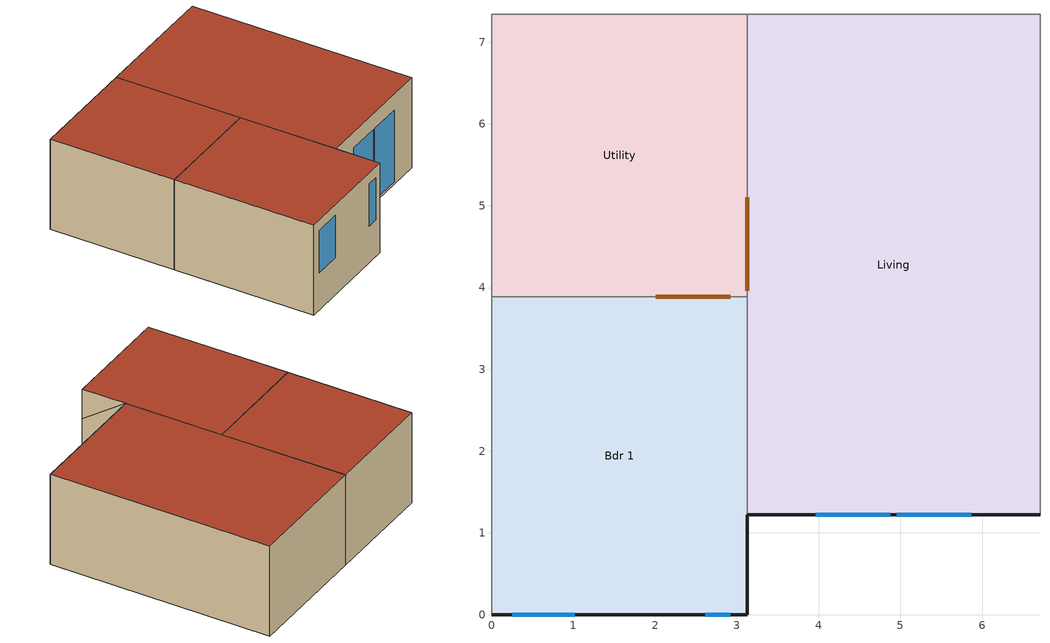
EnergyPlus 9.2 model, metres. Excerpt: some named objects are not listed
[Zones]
Bdr 1
 floor adiabatic (Unit Floor): 3.12,3.89 3.12,0 0,0 0,3.89 z0
 wall outside (Wood Frame Wall Zones 345): 0,0 3.12,0 z0:2.59; 3.12,0,1.74 3.12,0,0 3.12,1.22,0 3.12,1.22,2.59; 3.12,0,2.59 3.12,0,1.74 3.12,1.22,2.59
 wall to Utility (Interior Wall): 3.12,3.89 0,3.89 z0:2.59
 wall adiabatic (Interior Wall): 0,3.89 0,0 z0:2.59
 wall to Living (Interior Wall): 3.12,1.22 3.12,3.89 z0:2.59
 window (Glazing System Zones 5678): 0.25,0 1.02,0 / 2.62,0 2.92,0 z1.07:2.29
 door inside (Interior Door): 2.92,3.89 2.01,3.89 z0:2.29
 roof outside (Tile Roof Zones 45678): 0,3.89 0,0 3.12,0 3.12,3.89 z2.59
Utility
 floor adiabatic (Unit Floor): 3.12,7.34 3.12,3.89 0,3.89 0,7.34 z0
 wall adiabatic (Interior Wall): 3.12,7.34 0,7.34 0,3.89 z0:2.59
 wall to Living (Interior Wall): 3.12,3.89 3.12,7.34 z0:2.59
 door inside (Interior Door): 3.12,3.96 3.12,5.11 z0:2.13
 roof outside (Tile Roof Zones 45678): 0,7.34 0,3.89 3.12,3.89 3.12,7.34 z2.59
Living
 floor adiabatic (Unit Floor): 6.71,7.34 6.71,1.22 3.12,1.22 3.12,7.34 z0
 wall outside (Wood Frame Wall Zones 345): 3.12,1.22 6.71,1.22 z0:2.59
 wall adiabatic (Interior Wall): 6.71,1.22 6.71,7.34 3.12,7.34 z0:2.59
 window (Glazing System Zones 5678): 4.95,1.22 5.87,1.22 / 3.96,1.22 4.88,1.22 z0.08:2.13
 roof outside (Tile Roof Zones 45678): 3.12,7.34 3.12,1.22 6.71,1.22 6.71,7.34 z2.59
[Building]
NoSunspace Rooftop: North Axis {deg}=0; Terrain=City; Loads Convergence Tolerance Value=0.04; Temperature Convergence Tolerance Value {deltaC}=0.4; Solar Distribution=FullInteriorAndExteriorWithReflections; Maximum Number of Warmup Days=100; Minimum Number of Warmup Days=6
[Material]
Name | Roughness | Thickness {m} | Conductivity {W/m-K} | Density {kg/m3} | Specific Heat {J/kg-K} | Thermal Absorptance | Solar Absorptance | Visible Absorptance
I01 25mm insulation board | MediumRough | 0.0254 | 0.03 | 43 | 1210
G01a 19mm gypsum board | MediumSmooth | 0.019 | 0.16 | 800 | 1090
G05 25mm wood | MediumSmooth | 0.0254 | 0.15 | 608 | 1630
F11 Wood siding | MediumSmooth | 0.0127 | 0.09 | 592 | 1170
G02 16mm plywood | Smooth | 0.0159 | 0.12 | 544 | 1210
Wood Studs plus insulation | MediumRough | 0.0889 | 0.0525 | 960 | 1200 | 0.9 | 0.7 | 0.7
M14b 20cm heavyweight concrete | MediumRough | 0.2 | 1.95 | 2240 | 900
F14 Slate or tile | VeryRough | 0.0127 | 1.59 | 1920 | 1260
I03 75mm insulation board | MediumRough | 0.0762 | 0.03 | 43 | 1210
15mm insulation board | MediumRough | 0.015 | 0.03 | 43 | 1210
[Material:AirGap]
F04 Wall air space resistance: Thermal Resistance {m2-K/W}=0.15
[WindowMaterial:Glazing] Optical Data Type=Spectral; Infrared Transmittance at Normal Incidence=0; Conductivity {W/m-K}=1
Name | Window Glass Spectral Data Set | Thickness {m} | Front Side Infrared Hemispherical Emissivity | Back Side Infrared Hemispherical Emissivity
Zone5678 Exterior Pane | Zone5678 Exterior Pane Spec | 0.004 | 0.84 | 0.84
Zone5678 Interior Pane | Zone5678 Interior Pane Spec | 0.00386 | 0.024733 | 0.841906
[WindowMaterial:GasMixture]
Zone5678 Gap: Thickness {m}=0.0079; Number of Gases in Mixture=2; Gas 1 Type=Air; Gas 1 Fraction=0.1; Gas 2 Type=Argon; Gas 2 Fraction=0.9
[WindowMaterial:Shade]
Movable Insulation Material: Solar Transmittance=0; Solar Reflectance=0.8; Visible Transmittance=0; Visible Reflectance=0.8; Infrared Hemispherical Emissivity=0.9; Infrared Transmittance=0; Thickness {m}=0.0254; Conductivity {W/m-K}=0.01442; Shade to Glass Distance {m}=0.0254; Top Opening Multiplier=0; Bottom Opening Multiplier=0; Left-Side Opening Multiplier=0; Right-Side Opening Multiplier=0; Airflow Permeability=0
[MaterialProperty:GlazingSpectralData]
Zone5678 Exterior Pane Spec: Wavelength 1 {micron}=0.3; Transmittance 1=0; Front Reflectance 1=0.0474; Back Reflectance 1=0.0474; Wavelength 2 {micron}=0.305; Transmittance 2=0.0017; Front Reflectance 2=0.0472; Back Reflectance 2=0.0472; Wavelength 3 {micron}=0.31; Transmittance 3=0.0126; Front Reflectance 3=0.0471; Back Reflectance 3=0.0471; Wavelength 4 {micron}=0.315; Transmittance 4=0.0517; Front Reflectance 4=0.047; Back Reflectance 4=0.047; Wavelength 5 {micron}=0.32; Transmittance 5=0.1344; Front Reflectance 5=0.0476; Back Reflectance 5=0.0476; N21=0.325; N22=0.2588; N23=0.05; N24=0.05; N25=0.33; N26=0.4027; N27=0.0547; N28=0.0547; N29=0.335; N30=0.537; N31=0.0609; N32=0.0609; N33=0.34; N34=0.6504; N35=0.0675; N36=0.0675; N37=0.345; N38=0.7315; N39=0.073; N40=0.073; N41=0.35; N42=0.7903; N43=0.0773; N44=0.0773; N45=0.355; N46=0.8297; N47=0.0802; N48=0.0802; N49=0.36; N50=0.8549; N51=0.0822; N52=0.0822; N53=0.365; N54=0.8706; N55=0.0833; N56=0.0833; N57=0.37; N58=0.8765; N59=0.0836; N60=0.0836; N61=0.375; N62=0.8706; N63=0.0829; N64=0.0829; N65=0.38; N66=0.8644; N67=0.0822; N68=0.0822; N69=0.385; N70=0.8747; N71=0.0829; N72=0.0829; N73=0.39; N74=0.8873; N75=0.0838; N76=0.0838; N77=0.395; N78=0.8949; N79=0.0843; N80=0.0843; N81=0.4; N82=0.8981; N83=0.0844; N84=0.0844; N85=0.405; N86=0.8988; N87=0.0843; N88=0.0843; N89=0.41; N90=0.898; N91=0.0841; N92=0.0841; N93=0.415; N94=0.8972; N95=0.0839; N96=0.0839; N97=0.42; N98=0.8965; N99=0.0837; N100=0.0837; N101=0.425; N102=0.8969; N103=0.0836; N104=0.0836; N105=0.43; N106=0.897; N107=0.0834; N108=0.0834; N109=0.435; N110=0.8968; N111=0.0833; N112=0.0833; N113=0.44; N114=0.8971; N115=0.0832; N116=0.0832; N117=0.445; N118=0.8982; N119=0.0832; N120=0.0832; N121=0.45; N122=0.9001; N123=0.0832; N124=0.0832; N125=0.455; N126=0.9019; N127=0.0832; N128=0.0832; N129=0.46; N130=0.9032; N131=0.0832; N132=0.0832; N133=0.465; N134=0.904; N135=0.0832; N136=0.0832; N137=0.47; N138=0.9049; N139=0.0832; N140=0.0832; N141=0.475; N142=0.9055; N143=0.0831; N144=0.0831; N145=0.48; N146=0.9059; N147=0.0831; N148=0.0831; N149=0.485; N150=0.9064; N151=0.083; N152=0.083; N153=0.49; N154=0.9068; N155=0.083; N156=0.083; N157=0.495; N158=0.9073; N159=0.0829; N160=0.0829; N161=0.5; N162=0.9079; N163=0.0829; N164=0.0829; N165=0.505; N166=0.9083; N167=0.0828; N168=0.0828; N169=0.51; N170=0.9086; N171=0.0828; N172=0.0828; N173=0.515; N174=0.9088; N175=0.0827; N176=0.0827; N177=0.52; N178=0.9087; N179=0.0826; N180=0.0826; N181=0.525; N182=0.9083; N183=0.0825; N184=0.0825; N185=0.53; N186=0.9081; N187=0.0824; N188=0.0824; N189=0.535; N190=0.9077; N191=0.0823; N192=0.0823; N193=0.54; N194=0.9074; N195=0.0822; N196=0.0822; N197=0.545; N198=0.9069; N199=0.0821; N200=0.0821; N201=0.55; N202=0.9065; N203=0.082; N204=0.082; N205=0.555; N206=0.9058; N207=0.0819; N208=0.0819; N209=0.56; N210=0.9057; N211=0.0818; N212=0.0818; N213=0.565; N214=0.9052; N215=0.0817; N216=0.0817; N217=0.57; N218=0.904; N219=0.0815; N220=0.0815; N221=0.575; N222=0.9031; N223=0.0814; N224=0.0814; N225=0.58; N226=0.902; N227=0.0813; N228=0.0813; N229=0.585; N230=0.901; N231=0.0811; N232=0.0811; N233=0.59; N234=0.9001; N235=0.081; N236=0.081; N237=0.595; N238=0.8984; N239=0.0808; N240=0.0808; N241=0.6; N242=0.8975; N243=0.0807; N244=0.0807; N245=0.605; N246=0.8964; N247=0.0805; N248=0.0805; N249=0.61; N250=0.8954; N251=0.0804; N252=0.0804; N253=0.615; N254=0.8937; N255=0.0802; N256=0.0802; N257=0.62; N258=0.8922; N259=0.08; N260=0.08; N261=0.625; N262=0.8908; N263=0.0799; N264=0.0799; N265=0.63; N266=0.8894; N267=0.0797; N268=0.0797; N269=0.635; N270=0.8877; N271=0.0795; N272=0.0795; N273=0.64; N274=0.8861; N275=0.0793; N276=0.0793; N277=0.645; N278=0.8847; N279=0.0792; N280=0.0792; N281=0.65; N282=0.8827; N283=0.079; N284=0.079; N285=0.655; N286=0.8815; N287=0.0788; N288=0.0788; N289=0.66; N290=0.8802; N291=0.0787; N292=0.0787; N293=0.665; N294=0.8788; N295=0.0785; N296=0.0785; N297=0.67; N298=0.8775; N299=0.0784; N300=0.0784; N301=0.675; N302=0.8762; N303=0.0783; N304=0.0783; N305=0.68; N306=0.8748; N307=0.0781; N308=0.0781; N309=0.685; N310=0.8734; N311=0.0779; N312=0.0779; N313=0.69; N314=0.8718; N315=0.0778; N316=0.0778; N317=0.695; N318=0.8703; N319=0.0776; N320=0.0776; N321=0.7; N322=0.8687; N323=0.0775; N324=0.0775; N325=0.705; N326=0.8672; N327=0.0773; N328=0.0773; N329=0.71; N330=0.8656; N331=0.0771; N332=0.0771; N333=0.715; N334=0.8637; N335=0.077; N336=0.077; N337=0.72; N338=0.8622; N339=0.0768; N340=0.0768; N341=0.725; N342=0.8605; N343=0.0767; N344=0.0767; N345=0.73; N346=0.859; N347=0.0765; N348=0.0765; N349=0.735; N350=0.857; N351=0.0763; N352=0.0763; N353=0.74; N354=0.8553; N355=0.0761; N356=0.0761; N357=0.745; N358=0.8535; N359=0.076; N360=0.076; N361=0.75; N362=0.852; N363=0.0758; N364=0.0758; N365=0.755; N366=0.85; N367=0.0757; N368=0.0757; N369=0.76; N370=0.8485; N371=0.0755; N372=0.0755; N373=0.765; N374=0.8469; N375=0.0753; N376=0.0753; N377=0.77; N378=0.8447; N379=0.0752; N380=0.0752; N381=0.775; N382=0.8433; N383=0.075; N384=0.075; N385=0.78; N386=0.8414; N387=0.0748; N388=0.0748; N389=0.785; N390=0.8394; N391=0.0747; N392=0.0747; N393=0.79; N394=0.8384; N395=0.0746; N396=0.0746; N397=0.795; N398=0.8366; N399=0.0744; N400=0.0744; N401=0.8; N402=0.8348; N403=0.0742; N404=0.0742; N405=0.805; N406=0.8333; N407=0.0741; N408=0.0741; N409=0.81; N410=0.8318; N411=0.074; N412=0.074; N413=0.815; N414=0.8304; N415=0.0738; N416=0.0738; N417=0.82; N418=0.829; N419=0.0737; N420=0.0737; N421=0.825; N422=0.8275; N423=0.0736; N424=0.0736; N425=0.83; N426=0.8261; N427=0.0734; N428=0.0734; N429=0.835; N430=0.8247; N431=0.0733; N432=0.0733; N433=0.84; N434=0.8236; N435=0.0732; N436=0.0732; N437=0.845; N438=0.8225; N439=0.0731; N440=0.0731; N441=0.85; N442=0.8213; N443=0.073; N444=0.073; N445=0.855; N446=0.8201; N447=0.0729; N448=0.0729; N449=0.86; N450=0.8188; N451=0.0728; N452=0.0728; N453=0.865; N454=0.8177; N455=0.0727; N456=0.0727; N457=0.87; N458=0.8168; N459=0.0726; N460=0.0726; N461=0.875; N462=0.8158; N463=0.0725; N464=0.0725; N465=0.88; N466=0.8148; N467=0.0724; N468=0.0724; N469=0.885; N470=0.8141; N471=0.0723; N472=0.0723; N473=0.89; N474=0.8131; N475=0.0722; N476=0.0722; N477=0.895; N478=0.8121; N479=0.0721; N480=0.0721; N481=0.9; N482=0.8115; N483=0.0721; N484=0.0721; N485=0.905; N486=0.8105; N487=0.072; N488=0.072; N489=0.91; N490=0.8099; N491=0.0719; N492=0.0719; N493=0.915; N494=0.8092; N495=0.0718; N496=0.0718; N497=0.92; N498=0.8084; N499=0.0717; N500=0.0717; N501=0.925; N502=0.8077; N503=0.0717; N504=0.0717; N505=0.93; N506=0.8073; N507=0.0716; N508=0.0716; N509=0.935; N510=0.8065; N511=0.0716; N512=0.0716; N513=0.94; N514=0.806; N515=0.0715; N516=0.0715; N517=0.945; N518=0.8055; N519=0.0714; N520=0.0714; N521=0.95; N522=0.8051; N523=0.0714; N524=0.0714; N525=0.955; N526=0.8044; N527=0.0713; N528=0.0713; N529=0.96; N530=0.8039; N531=0.0713; N532=0.0713; N533=0.965; N534=0.8035; N535=0.0712; N536=0.0712; N537=0.97; N538=0.8033; N539=0.0712; N540=0.0712; N541=0.975; N542=0.803; N543=0.0712; N544=0.0712; N545=0.98; N546=0.8024; N547=0.0711; N548=0.0711; N549=0.985; N550=0.8021; N551=0.0711; N552=0.0711; N553=0.99; N554=0.8018; N555=0.071; N556=0.071; N557=0.995; N558=0.8015; N559=0.071; N560=0.071; N561=1; N562=0.8013; N563=0.071; N564=0.071; N565=1.005; N566=0.8013; N567=0.0709; N568=0.0709; N569=1.01; N570=0.8008; N571=0.0709; N572=0.0709; N573=1.015; N574=0.8006; N575=0.0709; N576=0.0709; N577=1.02; N578=0.8004; N579=0.0708; N580=0.0708; N581=1.025; N582=0.8002; N583=0.0708; N584=0.0708; N585=1.03; N586=0.8001; N587=0.0708; N588=0.0708; N589=1.035; N590=0.7999; N591=0.0707; N592=0.0707; N593=1.04; N594=0.7999; N595=0.0707; N596=0.0707; N597=1.045; N598=0.7997; N599=0.0707; N600=0.0707; N601=1.05; N602=0.7997; N603=0.0707; N604=0.0707; N605=1.055; N606=0.7998; N607=0.0707; N608=0.0707; N609=1.06; N610=0.7996; N611=0.0706; N612=0.0706; N613=1.065; N614=0.7996; N615=0.0706; N616=0.0706; N617=1.07; N618=0.7996; N619=0.0706; N620=0.0706; N621=1.075; N622=0.7996; N623=0.0706; N624=0.0706; N625=1.08; N626=0.7995; N627=0.0706; N628=0.0706; N629=1.085; N630=0.7994; N631=0.0706; N632=0.0706; N633=1.09; N634=0.7996; N635=0.0705; N636=0.0705; N637=1.095; N638=0.7996; N639=0.0705; N640=0.0705; N641=1.1; N642=0.7997; N643=0.0705; N644=0.0705; N645=1.105; N646=0.7997; N647=0.0705; N648=0.0705; N649=1.11; N650=0.7997; N651=0.0705; N652=0.0705; N653=1.115; N654=0.7998; N655=0.0705; N656=0.0705; N657=1.12; N658=0.7999; N659=0.0705; N660=0.0705; N661=1.125; N662=0.8001; N663=0.0705; N664=0.0705; N665=1.13; N666=0.8002; N667=0.0705; N668=0.0705; N669=1.135; N670=0.8003; N671=0.0705; N672=0.0705; N673=1.14; N674=0.8005; N675=0.0705; N676=0.0705; N677=1.145; N678=0.8007; N679=0.0705; N680=0.0705; N681=1.15; N682=0.8009; N683=0.0705; N684=0.0705; N685=1.155; N686=0.801; N687=0.0705; N688=0.0705; N689=1.16; N690=0.8013; N691=0.0705; N692=0.0705; N693=1.165; N694=0.8016; N695=0.0705; N696=0.0705; N697=1.17; N698=0.8017; N699=0.0705; N700=0.0705; N701=1.175; N702=0.8019; N703=0.0705; N704=0.0705; N705=1.18; N706=0.8022; N707=0.0705; N708=0.0705; N709=1.185; N710=0.8026; N711=0.0705; N712=0.0705; N713=1.19; N714=0.8028; N715=0.0705; N716=0.0705; N717=1.195; N718=0.8031; N719=0.0705; N720=0.0705; N721=1.2; N722=0.8035; N723=0.0705; N724=0.0705; N725=1.205; N726=0.8039; N727=0.0705; N728=0.0705; N729=1.21; N730=0.8043; N731=0.0705; N732=0.0705; N733=1.215; N734=0.8045; N735=0.0706; N736=0.0706; N737=1.22; N738=0.8049; N739=0.0706; N740=0.0706; N741=1.225; N742=0.8053; N743=0.0706; N744=0.0706; N745=1.23; N746=0.8056; N747=0.0706; N748=0.0706; N749=1.235; N750=0.806; N751=0.0706; N752=0.0706; N753=1.24; N754=0.8065; N755=0.0706; N756=0.0706; N757=1.245; N758=0.8071; N759=0.0707; N760=0.0707; N761=1.25; N762=0.8074; N763=0.0707; N764=0.0707; N765=1.255; N766=0.8079; N767=0.0707; N768=0.0707; N769=1.26; N770=0.8085; N771=0.0707; N772=0.0707; N773=1.265; N774=0.8089; N775=0.0707; N776=0.0707; N777=1.27; N778=0.8095; N779=0.0708; N780=0.0708; N781=1.275; N782=0.8102; N783=0.0708; N784=0.0708; N785=1.28; N786=0.8106; N787=0.0708; N788=0.0708; N789=1.285; N790=0.8112; N791=0.0708; N792=0.0708; N793=1.29; N794=0.8118; N795=0.0709; N796=0.0709; N797=1.295; N798=0.8124; N799=0.0709; N800=0.0709; N801=1.3; N802=0.8132; N803=0.0709; N804=0.0709; N805=1.305; N806=0.814; N807=0.071; N808=0.071; N809=1.31; N810=0.8146; N811=0.071; N812=0.071; N813=1.315; N814=0.8152; N815=0.0711; N816=0.0711; N817=1.32; N818=0.8159; N819=0.0711; N820=0.0711; N821=1.325; N822=0.8165; N823=0.0711; N824=0.0711; N825=1.33; N826=0.8172; N827=0.0712; N828=0.0712; N829=1.335; N830=0.8179; N831=0.0712; N832=0.0712; N833=1.34; N834=0.8187; N835=0.0712; N836=0.0712; N837=1.345; N838=0.8196; N839=0.0713; N840=0.0713; N841=1.35; N842=0.8204; N843=0.0713; N844=0.0713; N845=1.355; N846=0.821; N847=0.0714; N848=0.0714; N849=1.36; N850=0.8218; N851=0.0714; N852=0.0714; N853=1.365; N854=0.8227; N855=0.0715; N856=0.0715; N857=1.37; N858=0.8237; N859=0.0715; N860=0.0715; N861=1.375; N862=0.8242; N863=0.0716; N864=0.0716; N865=1.38; N866=0.825; N867=0.0716; N868=0.0716; N869=1.385; N870=0.8257; N871=0.0716; N872=0.0716; N873=1.39; N874=0.8261; N875=0.0716; N876=0.0716; N877=1.395; N878=0.8264; N879=0.0717; N880=0.0717; N881=1.4; N882=0.8269; N883=0.0717; N884=0.0717; N885=1.405; N886=0.8275; N887=0.0717; N888=0.0717; N889=1.41; N890=0.8281; N891=0.0717; N892=0.0717; N893=1.415; N894=0.829; N895=0.0718; N896=0.0718; N897=1.42; N898=0.8299; N899=0.0718; N900=0.0718; N901=1.425; N902=0.831; N903=0.0719; N904=0.0719; N905=1.43; N906=0.832; N907=0.072; N908=0.072; N909=1.435; N910=0.8332; N911=0.0721; N912=0.0721; N913=1.44; N914=0.8342; N915=0.0721; N916=0.0721; N917=1.445; N918=0.8351; N919=0.0722; N920=0.0722; N921=1.45; N922=0.836; N923=0.0722; N924=0.0722; N925=1.455; N926=0.8371; N927=0.0723; N928=0.0723; N929=1.46; N930=0.8378; N931=0.0723; N932=0.0723; N933=1.465; N934=0.839; N935=0.0724; N936=0.0724; N937=1.47; N938=0.8399; N939=0.0725; N940=0.0725; N941=1.475; N942=0.8407; N943=0.0725; N944=0.0725; N945=1.48; N946=0.8416; N947=0.0726; N948=0.0726; N949=1.485; N950=0.8424; N951=0.0726; N952=0.0726; N953=1.49; N954=0.8433; N955=0.0727; N956=0.0727; N957=1.495; N958=0.844; N959=0.0727; N960=0.0727; N961=1.5; N962=0.8447; N963=0.0727; N964=0.0727; N965=1.505; N966=0.8456; N967=0.0728; N968=0.0728; N969=1.51; N970=0.8462; N971=0.0728; N972=0.0728; N973=1.515; N974=0.8471; N975=0.0729; N976=0.0729; N977=1.52; N978=0.8478; N979=0.0729; N980=0.0729; N981=1.525; N982=0.8485; N983=0.073; N984=0.073; N985=1.53; N986=0.8493; N987=0.073; N988=0.073; N989=1.535; N990=0.85; N991=0.073; N992=0.073; N993=1.54; N994=0.8507; N995=0.0731; N996=0.0731; N997=1.545; N998=0.8513; N999=0.0731; N1000=0.0731; N1001=1.55; N1002=0.8518; N1003=0.0731; N1004=0.0731; N1005=1.555; N1006=0.8525; N1007=0.0732; N1008=0.0732; N1009=1.56; N1010=0.8531; N1011=0.0732; N1012=0.0732; N1013=1.565; N1014=0.8537; N1015=0.0732; N1016=0.0732; N1017=1.57; N1018=0.8542; N1019=0.0733; N1020=0.0733; N1021=1.575; N1022=0.8547; N1023=0.0733; N1024=0.0733; N1025=1.58; N1026=0.8552; N1027=0.0733; N1028=0.0733; N1029=1.585; N1030=0.8556; N1031=0.0733; N1032=0.0733; N1033=1.59; N1034=0.8562; N1035=0.0733; N1036=0.0733; N1037=1.595; N1038=0.8566; N1039=0.0734; N1040=0.0734; N1041=1.6; N1042=0.8568; N1043=0.0734; N1044=0.0734; N1045=1.605; N1046=0.8572; N1047=0.0734; N1048=0.0734; N1049=1.61; N1050=0.8577; N1051=0.0734; N1052=0.0734; N1053=1.615; N1054=0.8581; N1055=0.0734; N1056=0.0734; N1057=1.62; N1058=0.8585; N1059=0.0734; N1060=0.0734; N1061=1.625; N1062=0.8588; N1063=0.0734; N1064=0.0734; N1065=1.63; N1066=0.8591; N1067=0.0734; N1068=0.0734; N1069=1.635; N1070=0.8594; N1071=0.0735; N1072=0.0735; N1073=1.64; N1074=0.8596; N1075=0.0735; N1076=0.0735; N1077=1.645; N1078=0.8598; N1079=0.0735; N1080=0.0735; N1081=1.65; N1082=0.8601; N1083=0.0735; N1084=0.0735; N1085=1.655; N1086=0.8603; N1087=0.0735; N1088=0.0735; N1089=1.66; N1090=0.8604; N1091=0.0735; N1092=0.0735; N1093=1.665; N1094=0.8605; N1095=0.0735; N1096=0.0735; N1097=1.67; N1098=0.8606; N1099=0.0734; N1100=0.0734; N1101=1.675; N1102=0.8607; N1103=0.0734; N1104=0.0734; N1105=1.68; N1106=0.8609; N1107=0.0734; N1108=0.0734; N1109=1.685; N1110=0.861; N1111=0.0734; N1112=0.0734; N1113=1.69; N1114=0.8611; N1115=0.0734; N1116=0.0734; N1117=1.695; N1118=0.8611; N1119=0.0734; N1120=0.0734; N1121=1.7; N1122=0.8611; N1123=0.0734; N1124=0.0734; N1125=1.705; N1126=0.8612; N1127=0.0734; N1128=0.0734; N1129=1.71; N1130=0.8612; N1131=0.0734; N1132=0.0734; N1133=1.715; N1134=0.8612; N1135=0.0734; N1136=0.0734; N1137=1.72; N1138=0.8612; N1139=0.0733; N1140=0.0733; N1141=1.725; N1142=0.8612; N1143=0.0733; N1144=0.0733; N1145=1.73; N1146=0.8612; N1147=0.0733; N1148=0.0733; N1149=1.735; N1150=0.8612; N1151=0.0733; N1152=0.0733; N1153=1.74; N1154=0.8611; N1155=0.0733; N1156=0.0733; N1157=1.745; N1158=0.8611; N1159=0.0733; N1160=0.0733; N1161=1.75; N1162=0.8611; N1163=0.0732; N1164=0.0732; N1165=1.755; N1166=0.8609; N1167=0.0732; N1168=0.0732; N1169=1.76; N1170=0.8608; N1171=0.0732; N1172=0.0732; N1173=1.765; N1174=0.8608; N1175=0.0732; N1176=0.0732; N1177=1.77; N1178=0.8608; N1179=0.0732; N1180=0.0732; N1181=1.775; N1182=0.8605; N1183=0.0731; N1184=0.0731; N1185=1.78; N1186=0.8605; N1187=0.0731; N1188=0.0731; N1189=1.785; N1190=0.8602; N1191=0.0731; N1192=0.0731; N1193=1.79; N1194=0.8602; N1195=0.0731; N1196=0.0731; N1197=1.795; N1198=0.8602; N1199=0.073; N1200=0.073; N1201=1.8; N1202=0.8601; N1203=0.073; N1204=0.073; N1205=1.805; N1206=0.8601; N1207=0.073; N1208=0.073; N1209=1.81; N1210=0.8599; N1211=0.073; N1212=0.073; N1213=1.815; N1214=0.8597; N1215=0.0729; N1216=0.0729; N1217=1.82; N1218=0.8597; N1219=0.0729; N1220=0.0729; N1221=1.825; N1222=0.8596; N1223=0.0729; N1224=0.0729; N1225=1.83; N1226=0.8594; N1227=0.0729; N1228=0.0729; N1229=1.835; N1230=0.8594; N1231=0.0729; N1232=0.0729; N1233=1.84; N1234=0.8594; N1235=0.0728; N1236=0.0728; N1237=1.845; N1238=0.8592; N1239=0.0728; N1240=0.0728; N1241=1.85; N1242=0.8592; N1243=0.0728; N1244=0.0728; N1245=1.855; N1246=0.8591; N1247=0.0728; N1248=0.0728; N1249=1.86; N1250=0.8589; N1251=0.0727; N1252=0.0727; N1253=1.865; N1254=0.8589; N1255=0.0727; N1256=0.0727; N1257=1.87; N1258=0.8589; N1259=0.0727; N1260=0.0727; N1261=1.875; N1262=0.859; N1263=0.0727; N1264=0.0727; N1265=1.88; N1266=0.8589; N1267=0.0727; N1268=0.0727; N1269=1.885; N1270=0.8588; N1271=0.0727; N1272=0.0727; N1273=1.89; N1274=0.8588; N1275=0.0726; N1276=0.0726; N1277=1.895; N1278=0.8588; N1279=0.0726; N1280=0.0726; N1281=1.9; N1282=0.8587; N1283=0.0726; N1284=0.0726; N1285=1.905; N1286=0.8586; N1287=0.0726; N1288=0.0726; N1289=1.91; N1290=0.8584; N1291=0.0725; N1292=0.0725; N1293=1.915; N1294=0.8584; N1295=0.0725; N1296=0.0725; N1297=1.92; N1298=0.8585; N1299=0.0725; N1300=0.0725; N1301=1.925; N1302=0.8583; N1303=0.0725; N1304=0.0725; N1305=1.93; N1306=0.8583; N1307=0.0725; N1308=0.0725; N1309=1.935; N1310=0.8584; N1311=0.0725; N1312=0.0725; N1313=1.94; N1314=0.8582; N1315=0.0724; N1316=0.0724; N1317=1.945; N1318=0.8582; N1319=0.0724; N1320=0.0724; N1321=1.95; N1322=0.858; N1323=0.0724; N1324=0.0724; N1325=1.955; N1326=0.858; N1327=0.0724; N1328=0.0724; N1329=1.96; N1330=0.858; N1331=0.0724; N1332=0.0724; N1333=1.965; N1334=0.8579; N1335=0.0723; N1336=0.0723; N1337=1.97; N1338=0.8579; N1339=0.0723; N1340=0.0723; N1341=1.975; N1342=0.8578; N1343=0.0723; N1344=0.0723; N1345=1.98; N1346=0.858; N1347=0.0723; N1348=0.0723; N1349=1.985; N1350=0.858; N1351=0.0723; N1352=0.0723; N1353=1.99; N1354=0.858; N1355=0.0723; N1356=0.0723; N1357=1.995; N1358=0.858; N1359=0.0722; N1360=0.0722; N1361=2; N1362=0.8578; N1363=0.0722; N1364=0.0722; N1365=2.005; N1366=0.8579; N1367=0.0722; N1368=0.0722; N1369=2.01; N1370=0.8581; N1371=0.0722; N1372=0.0722; N1373=2.015; N1374=0.8581; N1375=0.0722; N1376=0.0722; N1377=2.02; N1378=0.8582; N1379=0.0722; N1380=0.0722; N1381=2.025; N1382=0.8583; N1383=0.0722; N1384=0.0722; N1385=2.03; N1386=0.8583; N1387=0.0722; N1388=0.0722; N1389=2.035; N1390=0.8582; N1391=0.0721; N1392=0.0721; N1393=2.04; N1394=0.8584; N1395=0.0721; N1396=0.0721; N1397=2.045; N1398=0.8585; N1399=0.0721; N1400=0.0721; N1401=2.05; N1402=0.8587; N1403=0.0721; N1404=0.0721; N1405=2.055; N1406=0.8588; N1407=0.0721; N1408=0.0721; N1409=2.06; N1410=0.8589; N1411=0.0721; N1412=0.0721; N1413=2.065; N1414=0.8589; N1415=0.0721; N1416=0.0721; N1417=2.07; N1418=0.8589; N1419=0.0721; N1420=0.0721; N1421=2.075; N1422=0.859; N1423=0.0721; N1424=0.0721; N1425=2.08; N1426=0.859; N1427=0.072; N1428=0.072; N1429=2.085; N1430=0.8588; N1431=0.072; N1432=0.072; N1433=2.09; N1434=0.8589; N1435=0.072; N1436=0.072; N1437=2.095; N1438=0.8589; N1439=0.072; N1440=0.072; N1441=2.1; N1442=0.859; N1443=0.072; N1444=0.072; N1445=2.105; N1446=0.8589; N1447=0.0719; N1448=0.0719; N1449=2.11; N1450=0.8587; N1451=0.0719; N1452=0.0719; N1453=2.115; N1454=0.8588; N1455=0.0719; N1456=0.0719; N1457=2.12; N1458=0.8587; N1459=0.0719; N1460=0.0719; N1461=2.125; N1462=0.8585; N1463=0.0719; N1464=0.0719; N1465=2.13; N1466=0.8585; N1467=0.0718; N1468=0.0718; N1469=2.135; N1470=0.8583; N1471=0.0718; N1472=0.0718; N1473=2.14; N1474=0.8581; N1475=0.0718; N1476=0.0718; N1477=2.145; N1478=0.8579; N1479=0.0717; N1480=0.0717; N1481=2.15; N1482=0.8574; N1483=0.0717; N1484=0.0717; N1485=2.155; N1486=0.8569; N1487=0.0716; N1488=0.0716; N1489=2.16; N1490=0.8564; N1491=0.0716; N1492=0.0716; N1493=2.165; N1494=0.8556; N1495=0.0715; N1496=0.0715; N1497=2.17; N1498=0.8546; N1499=0.0714; N1500=0.0714; N1501=2.175; N1502=0.8535; N1503=0.0713; N1504=0.0713; N1505=2.18; N1506=0.8526; N1507=0.0712; N1508=0.0712; N1509=2.185; N1510=0.8515; N1511=0.0711; N1512=0.0711; N1513=2.19; N1514=0.85; N1515=0.071; N1516=0.071; N1517=2.195; N1518=0.848; N1519=0.0708; N1520=0.0708; N1521=2.2; N1522=0.8462; N1523=0.0707; N1524=0.0707; N1525=2.205; N1526=0.8445; N1527=0.0705; N1528=0.0705; N1529=2.21; N1530=0.8437; N1531=0.0705; N1532=0.0705; N1533=2.215; N1534=0.8437; N1535=0.0704; N1536=0.0704; N1537=2.22; N1538=0.8442; N1539=0.0705; N1540=0.0705; N1541=2.225; N1542=0.8444; N1543=0.0705; N1544=0.0705; N1545=2.23; N1546=0.8445; N1547=0.0705; N1548=0.0705; N1549=2.235; N1550=0.8448; N1551=0.0705; N1552=0.0705; N1553=2.24; N1554=0.8451; N1555=0.0705; N1556=0.0705; N1557=2.245; N1558=0.8457; N1559=0.0705; N1560=0.0705; N1561=2.25; N1562=0.8463; N1563=0.0705; N1564=0.0705; N1565=2.255; N1566=0.8469; N1567=0.0705; N1568=0.0705; N1569=2.26; N1570=0.8474; N1571=0.0706; N1572=0.0706; N1573=2.265; N1574=0.848; N1575=0.0706; N1576=0.0706; N1577=2.27; N1578=0.8486; N1579=0.0706; N1580=0.0706; N1581=2.275; N1582=0.8491; N1583=0.0706; N1584=0.0706; N1585=2.28; N1586=0.8496; N1587=0.0707; N1588=0.0707; N1589=2.285; N1590=0.8502; N1591=0.0707; N1592=0.0707; N1593=2.29; N1594=0.8506; N1595=0.0707; N1596=0.0707; N1597=2.295; N1598=0.8512; N1599=0.0707; N1600=0.0707; N1601=2.3; N1602=0.8517; N1603=0.0707; N1604=0.0707; N1605=2.305; N1606=0.8518; N1607=0.0707; N1608=0.0707; N1609=2.31; N1610=0.8523; N1611=0.0707; N1612=0.0707; N1613=2.315; N1614=0.8525; N1615=0.0707; N1616=0.0707; N1617=2.32; N1618=0.8528; N1619=0.0707; N1620=0.0707; N1621=2.325; N1622=0.8529; N1623=0.0707; N1624=0.0707; N1625=2.33; N1626=0.8531; N1627=0.0707; N1628=0.0707; N1629=2.335; N1630=0.8532; N1631=0.0707; N1632=0.0707; N1633=2.34; N1634=0.8534; N1635=0.0707; N1636=0.0707; N1637=2.345; N1638=0.8537; N1639=0.0707; N1640=0.0707; N1641=2.35; N1642=0.8537; N1643=0.0707; N1644=0.0707; N1645=2.355; N1646=0.8536; N1647=0.0707; N1648=0.0707; N1649=2.36; N1650=0.8534; N1651=0.0706; N1652=0.0706; N1653=2.365; N1654=0.8536; N1655=0.0706; N1656=0.0706; N1657=2.37; N1658=0.8535; N1659=0.0706; N1660=0.0706; N1661=2.375; N1662=0.8534; N1663=0.0706; N1664=0.0706; N1665=2.38; N1666=0.853; N1667=0.0705; N1668=0.0705; N1669=2.385; N1670=0.8528; N1671=0.0705; N1672=0.0705; N1673=2.39; N1674=0.8526; N1675=0.0705; N1676=0.0705; N1677=2.395; N1678=0.8523; N1679=0.0704; N1680=0.0704; N1681=2.4; N1682=0.8519; N1683=0.0704; N1684=0.0704; N1685=2.405; N1686=0.8516; N1687=0.0703; N1688=0.0703; N1689=2.41; N1690=0.851; N1691=0.0703; N1692=0.0703; N1693=2.415; N1694=0.8507; N1695=0.0702; N1696=0.0702; N1697=2.42; N1698=0.8499; N1699=0.0702; N1700=0.0702; N1701=2.425; N1702=0.8492; N1703=0.0701; N1704=0.0701; N1705=2.43; N1706=0.8484; N1707=0.07; N1708=0.07; N1709=2.435; N1710=0.8477; N1711=0.07; N1712=0.07; N1713=2.44; N1714=0.8467; N1715=0.0699; N1716=0.0699; N1717=2.445; N1718=0.8461; N1719=0.0698; N1720=0.0698; N1721=2.45; N1722=0.8452; N1723=0.0697; N1724=0.0697; N1725=2.455; N1726=0.8446; N1727=0.0696; N1728=0.0696; N1729=2.46; N1730=0.8439; N1731=0.0696; N1732=0.0696; N1733=2.465; N1734=0.8433; N1735=0.0695; N1736=0.0695; N1737=2.47; N1738=0.8426; N1739=0.0695; N1740=0.0695; N1741=2.475; N1742=0.8419; N1743=0.0694; N1744=0.0694; N1745=2.48; N1746=0.8413; N1747=0.0693; N1748=0.0693; N1749=2.485; N1750=0.8409; N1751=0.0693; N1752=0.0693; N1753=2.49; N1754=0.8404; N1755=0.0692; N1756=0.0692; N1757=2.495; N1758=0.8398; N1759=0.0692; N1760=0.0692; N1761=2.5; N1762=0.8395; N1763=0.0691; N1764=0.0691
[Construction]
Interior Wall: G01a 19mm gypsum board, F04 Wall air space resistance, G01a 19mm gypsum board
Interior Door: G05 25mm wood
Glazing System Zones 5678: Zone5678 Exterior Pane, Zone5678 Gap, Zone5678 Interior Pane
Wood Frame Wall Zones 345: F11 Wood siding, G02 16mm plywood, Wood Studs plus insulation, I01 25mm insulation board, G01a 19mm gypsum board
Unit Floor: M14b 20cm heavyweight concrete
Tile Roof Zones 45678: F14 Slate or tile, G02 16mm plywood, I03 75mm insulation board, I03 75mm insulation board, I01 25mm insulation board, 15mm insulation board, G01a 19mm gypsum board
[Zone] Multiplier=1
Bdr 1; Utility; Living
[WindowShadingControl] Shading Type=InteriorShade; Shading Control Type=OnIfScheduleAllows; Shading Control Is Scheduled=Yes; Glare Control Is Active=No; Shading Device Material=Movable Insulation Material; Type of Slat Angle Control for Blinds=FixedSlatAngle; Multiple Surface Control Type=Sequential
Name | Zone | Schedule | Daylighting Control Object | Fenestration Surface 1 | Setpoint {W/m2, W or deg C}
Bdr Large Window Insulation | Bdr 1 | Bdr Large Window Insulation Schedule | Daylight Ctrl BR | Bdr Large Window
Bdr Small Window Insulation | Bdr 1 | Bdr Small Window Insulation Schedule | Daylight Ctrl BR | Bdr Small Window
Sliding Door Fixed Insulation | Living | Sliding Door Fixed Insulation Schedule | Daylight Ctrl Living | Slidedoor Living to Sunspace fixed
Sliding Door Operable Insulation | Living | Sliding Door Operable Insulation Schedule | Daylight Ctrl Living | Slidedoor Living to Sunspace operable | 0
[Lights] Schedule=Always Off; Design Level Calculation Method=LightingLevel; Lighting Level {W}=0.1; Fraction Replaceable=1; Return Air Fraction Calculated from Plenum Temperature=No
Name | Zone or ZoneList
Lights_LR | Living
Lights_BR | Bdr 1
[Daylighting:Controls] Daylighting Method=SplitFlux; Availability Schedule=Always On; Lighting Control Type=Continuous; Minimum Input Power Fraction for Continuous or ContinuousOff Dimming Control=0.3; Minimum Light Output Fraction for Continuous or ContinuousOff Dimming Control=0.2; Number of Stepped Control Steps=1; Probability Lighting will be Reset When Needed in Manual Stepped Control=1; Maximum Allowable Discomfort Glare Index=22; Fraction of Zone Controlled by Reference Point 1=1; Illuminance Setpoint at Reference Point 1 {lux}=500
Name | Zone | Glare Calculation Daylighting Reference Point | Daylighting Reference Point 1
Daylight Ctrl Living | Living | Refpt_Living | Refpt_Living
Daylight Ctrl BR | Bdr 1 | Refpt_BR | Refpt_BR
[ZoneInfiltration:EffectiveLeakageArea] Zone=Bdr 1; Stack Coefficient=0.000145; Wind Coefficient=0.000174
Name | Schedule | Effective Air Leakage Area {cm2}
Bdr1 3ACH50 | Always On | 66.45148
Bdr1 5ACH50 | Always Off | 110.968
[ZoneVentilation:DesignFlowRate]
ASHRAE 62.2 2016 Breathing Air per person Living: Zone or ZoneList=Living; Schedule=Always On; Design Flow Rate Calculation Method=Flow/Zone; Design Flow Rate {m3/s}=0.00707921; Ventilation Type=Natural; Fan Total Efficiency=1; Constant Term Coefficient=1; Minimum Indoor Temperature {C}=-100; Maximum Indoor Temperature {C}=100; Delta Temperature {deltaC}=-100; Minimum Outdoor Temperature {C}=-100; Maximum Outdoor Temperature {C}=100; Maximum Wind Speed {m/s}=40
[ZoneVentilation:WindandStackOpenArea] Opening Effectiveness=autocalculate; Effective Angle {deg}=180; Discharge Coefficient for Opening=autocalculate; Minimum Indoor Temperature {C}=-100; Maximum Indoor Temperature {C}=100; Delta Temperature {deltaC}=-100; Minimum Outdoor Temperature {C}=-100; Maximum Outdoor Temperature {C}=100; Maximum Wind Speed {m/s}=40
Name | Zone | Opening Area {m2} | Opening Area Fraction Schedule | Height Difference {m}
Natural Ventilation_BR Windows | Bdr 1 | 0.92903 | Natural Ventilation_BR Windows Schedule | 0.6096
Natural Ventilation_Living | Living | 1.85806 | Natural Ventilation_Living Schedule | 1.03632
[ZoneCrossMixing] Zone=Living; Schedule=Always On; Design Flow Rate Calculation Method=AirChanges/Hour; Air Changes per Hour {1/hr}=6; Delta Temperature {deltaC}=0
Name | Source Zone
Zone Cross Mixing BR to Living | Bdr 1
Zone Cross Mixing Utility to Living | Utility
[HVACTemplate:Thermostat]
Thermostat: Constant Heating Setpoint {C}=20; Constant Cooling Setpoint {C}=25
[HVACTemplate:Zone:IdealLoadsAirSystem] Template Thermostat=Thermostat; System Availability Schedule=Always On; Maximum Heating Supply Air Temperature {C}=50; Minimum Cooling Supply Air Temperature {C}=13; Maximum Heating Supply Air Humidity Ratio {kgWater/kgDryAir}=0.0156; Minimum Cooling Supply Air Humidity Ratio {kgWater/kgDryAir}=0.0077; Heating Limit=NoLimit; Cooling Limit=NoLimit; Cooling Sensible Heat Ratio=0.7; Dehumidification Setpoint {percent}=60; Humidification Control Type=None; Humidification Setpoint {percent}=30; Outdoor Air Method=None; Outdoor Air Flow Rate per Person {m3/s}=0.00944; Demand Controlled Ventilation Type=None; Outdoor Air Economizer Type=NoEconomizer; Heat Recovery Type=None; Sensible Heat Recovery Effectiveness=0.7; Latent Heat Recovery Effectiveness=0.65
Name | Dehumidification Control Type
Bdr 1 | None
Living; Utility | ConstantSensibleHeatRatio
[ExternalInterface:Schedule]
Name | Initial Value
Bdr Large Window Insulation Schedule; Bdr Small Window Insulation Schedule; Sliding Door Fixed Insulation Schedule; Sliding Door Operable Insulation Schedule; Natural Ventilation_BR Windows Schedule; Natural Ventilation_Living Schedule | 1
Heating Setpoint Temperature Schedule | 20
Cooling Setpoint Temperature Schedule | 25
[Schedule:Compact]
Always On: Through: 12/31, For: AllDays, Until: 24:00, 1
Always Off: Through: 12/31, For: AllDays, Until: 24:00, 0
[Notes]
Daylight Saving Period in US
